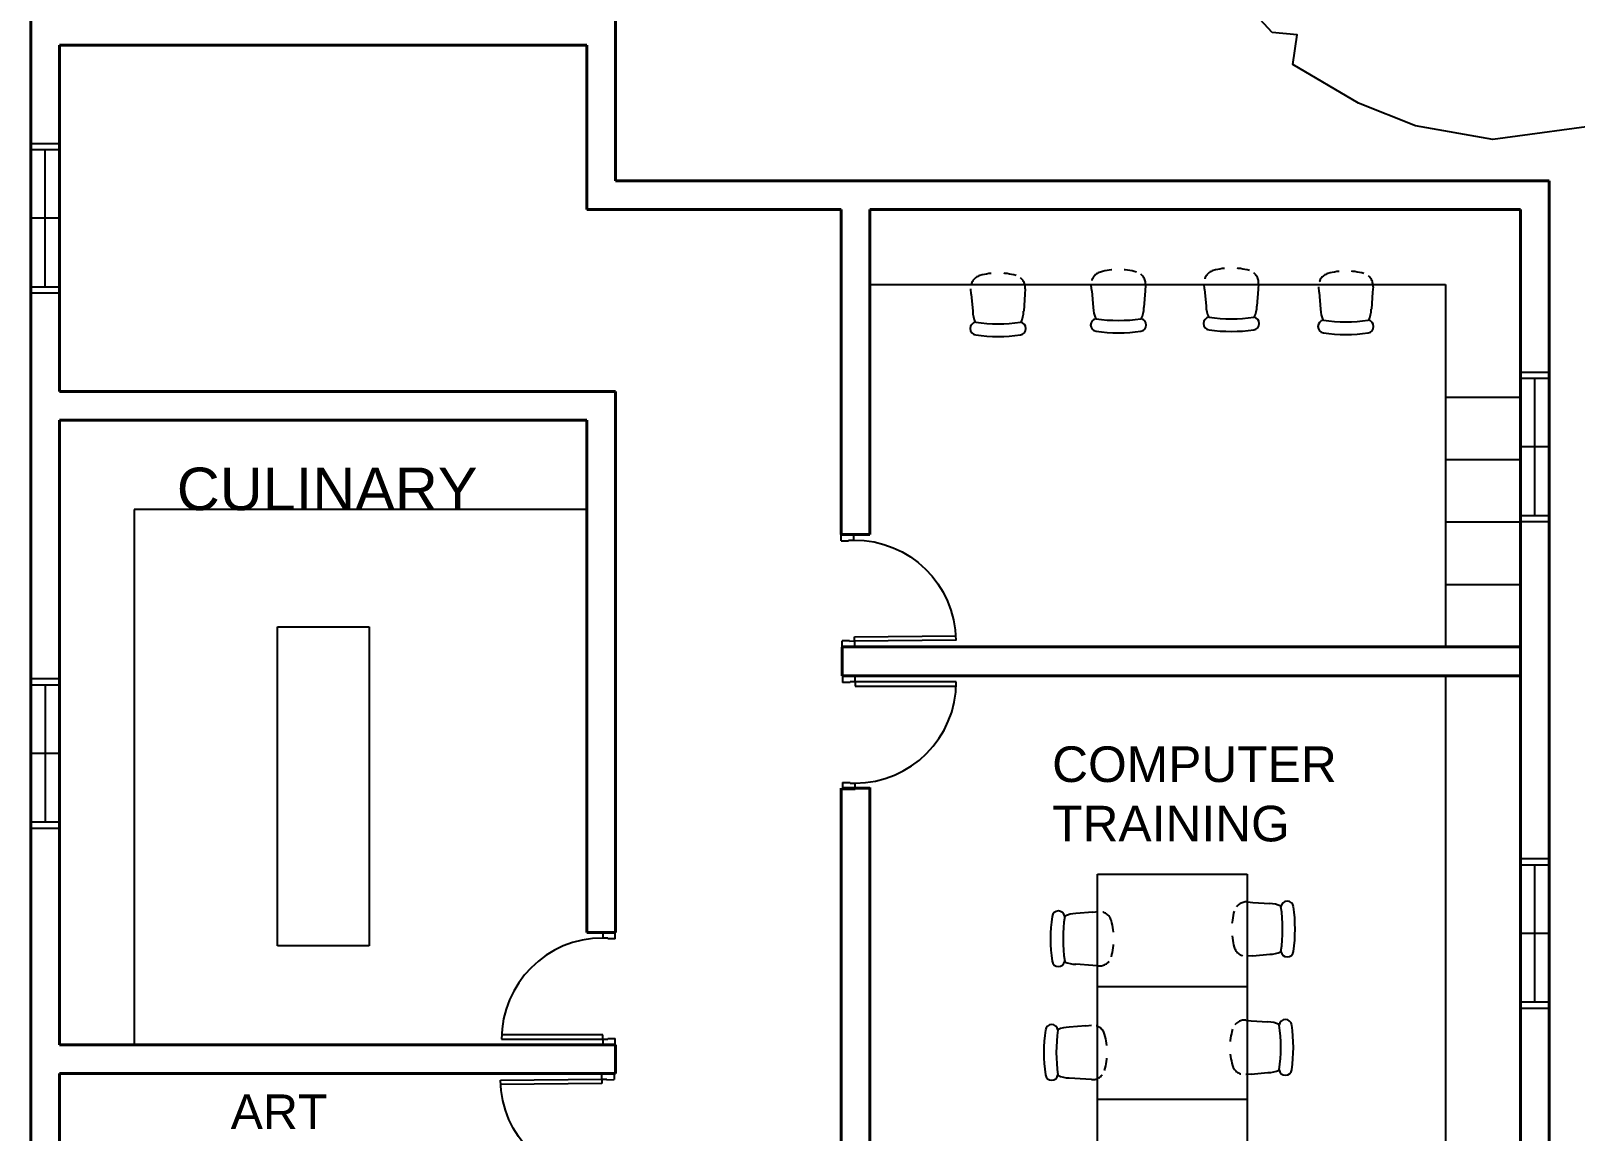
# Model space of a CAD drawing. Header units: metres. Extents: x 9 to 942, y 34 to 176.
# Drawn here: x 238.48 to 250.84, y 86.88 to 95.68 of the extents above; entities that cross this region are included whole.
import ezdxf

# ---------------------------------------------------------------- set-up
doc = ezdxf.new("R2010")
doc.units = ezdxf.units.M
doc.header["$LTSCALE"] = 0.01
doc.header["$MEASUREMENT"] = 0
doc.linetypes.add('HIDDEN2', pattern=[0.1875, 0.125, -0.0625])
for name, color, linetype in [('door space', 1, 'Continuous'), ('ELEVATION', 4, 'Continuous'), ('FURNITURE', 130, 'Continuous'), ('INBUILD', 81, 'Continuous'), ('TEXT', 141, 'Continuous'), ('WINDOW', 10, 'Continuous')]:
    doc.layers.add(name, color=color, linetype=linetype)
doc.layers.add('WALL', color=2, linetype='Continuous', lineweight=40)
doc.styles.get("Standard").update_dxf_attribs({"font": 'arial.ttf'})

# ---------------------------------------------------------------- blocks, each defined once
blk = doc.blocks.new('Simple tree 13_cad-block.com')
at = {"color": 0}
for points in [[(-1468.3, -1498.9), (-1766.4, -1175.4), (-1766.4, -1007.8), (-1882.7, -968.4), (-2037.4, -632.4), (-2102.9, -179), (-1973, -11.4), (-2089.3, 247.5), (-2025, 480.5), (-1934.7, 856), (-1740.4, 1192), (-1533.8, 1192), (-1377.9, 1153.4), (-1455.9, 1360.4), (-1416.3, 1541.4), (-1119.4, 1812.9), (-808.8, 1942.9), (-614.6, 1878.3), (-498.3, 1812.9), (-498.3, 1981.4), (-330, 2085.3), (226.7, 2097.9), (601.6, 2033.4), (691.9, 1916.9), (717.9, 1800.4), (886.1, 1838.9), (1068, 1800.4), (1390.9, 1554.9), (1611.1, 1347.9), (1779.4, 1114.9), (1765.8, 946.5), (1701.4, 868.5), (1883.3, 856), (1947.6, 752), (2102.3, 235), (2089.9, -360.9), (1934, -839.4), (1817.7, -1007.8), (1649.5, -1007.8), (1689.1, -1124.3), (1701.4, -1265.9), (1313, -1719.3), (1028.4, -1848.3), (757.5, -1990.8), (549.6, -1938.8), (511.3, -1848.3), (459.3, -2016.8), (-213.7, -2107.3), (-652.9, -2029.3), (-977.1, -1900.3), (-1352, -1680.8), (-1326, -1512.3)], [(-57.9, -75.9), (-97.4, 14.6), (6.5, 105.1), (84.4, 28), (70.8, -75.9)]]:
    blk.add_lwpolyline(points, close=True, dxfattribs=at)

msp = doc.modelspace()

# ---------------------------------------------------------------- linework, layer by layer
at = {"layer": 'door space'}
for p, q in [((244.962, 91.652), (245.062, 91.653)), ((244.962, 91.602), (244.962, 91.652)), ((245.062, 91.653), (245.062, 91.608)), ((244.962, 91.602), (245.022, 91.602)), ((245.022, 91.607), (245.062, 91.608)), ((245.022, 91.607), (245.022, 91.602)), ((244.971, 90.752), (244.97, 90.802)), ((245.03, 90.802), (244.97, 90.802)), ((245.071, 90.753), (244.971, 90.752)), ((245.03, 90.802), (245.031, 90.797)), ((245.071, 90.798), (245.031, 90.797)), ((245.07, 90.833), (245.88, 90.841)), ((245.071, 90.798), (245.07, 90.833)), ((245.88, 90.806), (245.071, 90.798)), ((245.071, 90.798), (245.071, 90.753)), ((244.974, 90.518), (244.974, 90.468)), ((245.074, 90.518), (244.974, 90.518)), ((245.074, 90.473), (245.074, 90.518)), ((245.034, 90.468), (244.974, 90.468)), ((245.074, 90.473), (245.034, 90.473)), ((245.034, 90.468), (245.034, 90.473)), ((245.884, 90.473), (245.074, 90.473)), ((245.074, 90.473), (245.074, 90.438)), ((245.074, 90.438), (245.884, 90.438)), ((244.974, 89.668), (244.974, 89.618)), ((244.974, 89.668), (245.034, 89.668)), ((245.034, 89.663), (245.034, 89.668)), ((245.034, 89.663), (245.074, 89.663)), ((245.074, 89.618), (245.074, 89.663)), ((244.974, 89.618), (245.074, 89.618)), ((243.054, 88.468), (243.054, 88.423)), ((243.154, 88.468), (243.054, 88.468)), ((243.094, 88.423), (243.054, 88.423)), ((243.094, 88.423), (243.094, 88.418)), ((243.154, 88.418), (243.094, 88.418)), ((243.154, 88.418), (243.154, 88.468)), ((243.054, 87.648), (242.244, 87.648)), ((242.244, 87.613), (243.054, 87.613)), ((243.054, 87.613), (243.054, 87.648)), ((243.054, 87.613), (243.054, 87.568)), ((243.054, 87.613), (243.094, 87.613)), ((243.054, 87.568), (243.154, 87.568)), ((243.094, 87.618), (243.094, 87.613)), ((243.094, 87.618), (243.154, 87.618)), ((243.154, 87.568), (243.154, 87.618)), ((242.236, 87.286), (243.046, 87.294)), ((243.046, 87.339), (243.146, 87.34)), ((243.046, 87.294), (243.046, 87.339)), ((243.046, 87.294), (243.046, 87.259)), ((243.046, 87.294), (243.086, 87.294)), ((243.086, 87.289), (243.086, 87.294)), ((243.086, 87.289), (243.146, 87.29)), ((243.146, 87.34), (243.146, 87.29)), ((243.046, 87.259), (242.236, 87.251))]:
    msp.add_line(p, q, dxfattribs=at)
at = {"layer": 'door space', "extrusion": (0, 0, -1)}
for centre, major_axis in [((245.071, 90.798), (0.578, -0.567)), ((243.046, 87.294), (-0.578, 0.567))]:
    msp.add_ellipse(centre, major_axis=major_axis, ratio=1, start_param=3.926991, end_param=5.497787, dxfattribs=at)
at = {"layer": 'door space'}
for centre, major_axis in [((245.074, 90.473), (0.573, 0.573)), ((243.054, 87.613), (-0.573, -0.573))]:
    msp.add_ellipse(centre, major_axis=major_axis, ratio=1, start_param=3.926991, end_param=5.497787, dxfattribs=at)
at = {"layer": 'ELEVATION'}
for p, q in [((242.926, 91.852), (239.304, 91.852)), ((239.304, 91.852), (239.304, 87.568)), ((240.451, 90.915), (241.185, 90.915)), ((240.451, 88.36), (240.451, 90.915)), ((241.185, 90.915), (241.185, 88.36)), ((241.185, 88.36), (240.451, 88.36))]:
    msp.add_line(p, q, dxfattribs=at)
at = {"layer": 'FURNITURE'}
for p, q in [((246.969, 93.604), (246.981, 93.469)), ((247.397, 93.604), (247.387, 93.469)), ((247.873, 93.616), (247.885, 93.481)), ((248.301, 93.616), (248.291, 93.481)), ((248.789, 93.592), (248.801, 93.456)), ((249.217, 93.592), (249.208, 93.456)), ((246.005, 93.575), (246.017, 93.44)), ((246.433, 93.575), (246.424, 93.44)), ((247.014, 88.935), (248.214, 88.935)), ((247.014, 85.335), (247.014, 88.935)), ((248.214, 88.935), (248.214, 85.335)), ((248.259, 88.709), (248.394, 88.7)), ((246.977, 88.631), (246.842, 88.619)), ((248.259, 88.281), (248.394, 88.293)), ((246.977, 88.203), (246.842, 88.213)), ((247.014, 88.035), (248.214, 88.035)), ((246.923, 87.722), (246.788, 87.71)), ((248.245, 87.762), (248.38, 87.753)), ((246.923, 87.294), (246.788, 87.303)), ((248.245, 87.334), (248.38, 87.346)), ((247.014, 87.135), (248.214, 87.135))]:
    msp.add_line(p, q, dxfattribs=at)
at = {"layer": 'FURNITURE', "linetype": 'HIDDEN2', "ltscale": 0.03}
for points in [[(246.005, 93.575), (246.001, 93.618, -0.358502), (246.074, 93.725, -0.141508), (246.363, 93.725, -0.358502), (246.436, 93.618), (246.433, 93.575)], [(246.969, 93.604), (246.965, 93.647, -0.358502), (247.038, 93.753, -0.141508), (247.327, 93.753, -0.358502), (247.4, 93.647), (247.397, 93.604)], [(247.873, 93.616), (247.869, 93.659, -0.358502), (247.942, 93.765, -0.141508), (248.231, 93.765, -0.358502), (248.304, 93.659), (248.301, 93.616)], [(248.789, 93.592), (248.786, 93.634, -0.358502), (248.859, 93.741, -0.141508), (249.148, 93.741, -0.358502), (249.221, 93.634), (249.217, 93.592)], [(248.259, 88.281), (248.216, 88.277, -0.358502), (248.11, 88.35, -0.141508), (248.11, 88.639, -0.358502), (248.216, 88.712), (248.259, 88.709)], [(246.977, 88.631), (247.02, 88.635, -0.358502), (247.126, 88.562, -0.141508), (247.126, 88.273, -0.358502), (247.02, 88.2), (246.977, 88.203)], [(246.923, 87.722), (246.966, 87.726, -0.358502), (247.072, 87.653, -0.141508), (247.072, 87.364, -0.358502), (246.966, 87.291), (246.923, 87.294)], [(248.245, 87.334), (248.202, 87.331, -0.358502), (248.096, 87.404, -0.141508), (248.096, 87.693, -0.358502), (248.202, 87.766), (248.245, 87.762)]]:
    msp.add_lwpolyline(points, format="xyb", dxfattribs=at)
at = {"layer": 'FURNITURE'}
for centre, radius, start, end in [((247.184, 93.469), 0.203, 180, 206.2122), ((247.184, 93.469), 0.203, 333.618, 0), ((248.088, 93.481), 0.203, 180, 206.2122), ((248.088, 93.481), 0.203, 333.618, 0), ((246.047, 93.301), 0.0508, 98.4555, 261.5445), ((246.22, 93.44), 0.203, 180, 206.2122), ((246.219, 94.557), 1.219, 261.5445, 278.4555), ((246.391, 93.301), 0.0508, 278.4555, 81.5445), ((246.22, 93.44), 0.203, 333.618, 0), ((247.011, 93.329), 0.0508, 98.4555, 261.5445), ((247.183, 94.585), 1.219, 261.5445, 278.4555), ((247.355, 93.329), 0.0508, 278.4555, 81.5445), ((247.915, 93.341), 0.0508, 98.4555, 261.5445), ((248.087, 94.597), 1.219, 261.5445, 278.4555), ((248.259, 93.341), 0.0508, 278.4555, 81.5445), ((248.831, 93.317), 0.0508, 98.4555, 261.5445), ((249.004, 93.456), 0.203, 180, 206.2122), ((249.003, 94.573), 1.219, 261.5445, 278.4555), ((249.175, 93.317), 0.0508, 278.4555, 81.5445), ((249.004, 93.456), 0.203, 333.618, 0), ((246.219, 94.456), 1.219, 261.5445, 278.4555), ((247.183, 94.485), 1.219, 261.5445, 278.4555), ((248.087, 94.497), 1.219, 261.5445, 278.4555), ((249.003, 94.472), 1.219, 261.5445, 278.4555), ((248.394, 88.496), 0.203, 63.618, 90), ((248.534, 88.667), 0.0508, 8.4555, 171.5445), ((247.278, 88.495), 1.219, 351.5445, 8.4555), ((247.378, 88.495), 1.219, 351.5445, 8.4555), ((247.858, 88.417), 1.219, 171.5445, 188.4555), ((246.702, 88.589), 0.0508, 8.4555, 171.5445), ((247.958, 88.417), 1.219, 171.5445, 188.4555), ((246.842, 88.416), 0.203, 90, 116.2122), ((248.394, 88.496), 0.203, 270, 296.2122), ((248.534, 88.323), 0.0508, 188.4555, 351.5445), ((246.702, 88.246), 0.0508, 188.4555, 351.5445), ((246.842, 88.416), 0.203, 243.618, 270), ((247.804, 87.508), 1.219, 171.5445, 188.4555), ((246.648, 87.68), 0.0508, 8.4555, 171.5445), ((247.904, 87.508), 1.219, 171.5445, 188.4555), ((246.788, 87.507), 0.203, 90, 116.2122), ((248.38, 87.549), 0.203, 63.618, 90), ((248.52, 87.72), 0.0508, 8.4555, 171.5445), ((247.264, 87.548), 1.219, 351.5445, 8.4555), ((247.364, 87.548), 1.219, 351.5445, 8.4555), ((246.648, 87.336), 0.0508, 188.4555, 351.5445), ((246.788, 87.507), 0.203, 243.618, 270), ((248.38, 87.549), 0.203, 270, 296.2122), ((248.52, 87.376), 0.0508, 188.4555, 351.5445)]:
    msp.add_arc(centre, radius, start, end, dxfattribs=at)
at = {"layer": 'INBUILD'}
for p, q in [((245.193, 93.653), (249.801, 93.653)), ((249.801, 93.653), (249.801, 90.753)), ((249.801, 92.753), (250.401, 92.753)), ((249.801, 92.753), (249.801, 92.253)), ((249.801, 92.253), (250.401, 92.253)), ((249.801, 91.753), (250.401, 91.753)), ((249.801, 91.253), (250.401, 91.253)), ((249.801, 90.523), (249.801, 84.735))]:
    msp.add_line(p, q, dxfattribs=at)
at = {"layer": 'WALL'}
for p, q in [((238.476, 92.798), (238.476, 95.798)), ((243.156, 94.483), (243.156, 95.798)), ((238.706, 95.568), (240.643, 95.568)), ((238.706, 95.568), (238.706, 92.798)), ((240.643, 95.568), (242.926, 95.568)), ((242.926, 94.253), (242.926, 95.568)), ((243.156, 94.483), (244.963, 94.483)), ((244.963, 94.483), (250.631, 94.483)), ((250.631, 94.483), (250.631, 78.253)), ((242.926, 94.253), (244.963, 94.253)), ((244.963, 94.253), (244.963, 91.653)), ((245.193, 94.253), (250.401, 94.253)), ((245.193, 94.253), (245.193, 91.653)), ((250.401, 94.253), (250.401, 84.735)), ((238.476, 92.798), (238.476, 78.499)), ((238.706, 92.798), (240.643, 92.798)), ((240.643, 92.798), (243.156, 92.798)), ((243.156, 92.798), (243.156, 88.468)), ((238.706, 92.568), (242.926, 92.568)), ((238.706, 92.568), (238.706, 87.568)), ((242.926, 92.568), (242.926, 88.468)), ((244.963, 91.653), (245.193, 91.653)), ((244.971, 90.753), (250.401, 90.753)), ((244.971, 90.752), (244.971, 90.523)), ((244.971, 90.523), (250.401, 90.523)), ((245.204, 90.517), (245.204, 90.518)), ((244.963, 89.623), (244.963, 84.505)), ((244.971, 89.623), (245.193, 89.623)), ((244.974, 89.618), (245.074, 89.618)), ((245.193, 89.623), (245.193, 84.735)), ((245.193, 89.618), (245.204, 89.618)), ((243.156, 88.468), (242.926, 88.468)), ((238.706, 87.568), (242.926, 87.568)), ((242.926, 87.568), (243.156, 87.568)), ((243.156, 87.568), (243.156, 87.338)), ((238.706, 87.338), (242.926, 87.338)), ((238.706, 87.338), (238.706, 82.38)), ((243.157, 87.338), (242.927, 87.338)), ((250.401, 87.385), (250.401, 85.468))]:
    msp.add_line(p, q, dxfattribs=at)
at = {"layer": 'WINDOW'}
for p, q in [((238.476, 93.583), (238.476, 94.783)), ((238.476, 94.783), (238.706, 94.783)), ((238.476, 94.733), (238.706, 94.733)), ((238.591, 93.633), (238.591, 94.733)), ((238.706, 94.783), (238.706, 93.583)), ((238.706, 94.183), (238.476, 94.183)), ((238.706, 93.583), (238.706, 94.183)), ((238.706, 93.633), (238.476, 93.633)), ((238.706, 93.583), (238.476, 93.583)), ((250.401, 91.753), (250.401, 92.953)), ((250.401, 92.953), (250.631, 92.953)), ((250.401, 92.903), (250.631, 92.903)), ((250.516, 91.803), (250.516, 92.903)), ((250.631, 92.953), (250.631, 91.753)), ((250.631, 92.353), (250.401, 92.353)), ((250.631, 91.753), (250.631, 92.353)), ((250.631, 91.803), (250.401, 91.803)), ((250.631, 91.753), (250.401, 91.753)), ((238.477, 89.3), (238.477, 90.5)), ((238.477, 90.5), (238.707, 90.5)), ((238.707, 90.5), (238.707, 89.3)), ((238.477, 90.45), (238.707, 90.45)), ((238.592, 89.35), (238.592, 90.45)), ((238.707, 89.9), (238.477, 89.9)), ((238.707, 89.3), (238.707, 89.9)), ((238.707, 89.35), (238.477, 89.35)), ((238.707, 89.3), (238.477, 89.3)), ((250.402, 87.86), (250.402, 89.06)), ((250.402, 89.06), (250.632, 89.06)), ((250.632, 89.06), (250.632, 87.86)), ((250.402, 89.01), (250.632, 89.01)), ((250.517, 87.91), (250.517, 89.01)), ((250.632, 88.46), (250.402, 88.46)), ((250.632, 87.86), (250.632, 88.46)), ((250.632, 87.91), (250.402, 87.91)), ((250.632, 87.86), (250.402, 87.86))]:
    msp.add_line(p, q, dxfattribs=at)

# ---------------------------------------------------------------- block references
at = {"layer": 'Defpoints', "xscale": 0.001407448445345188, "yscale": 0.001407448445345188, "zscale": 0.001407448445345188}
msp.add_blockref('Simple tree 13_cad-block.com', (250.481, 97.78), dxfattribs=at)

# ---------------------------------------------------------------- texts
at = {"layer": 'TEXT'}
for s, height, p in [('CULINARY', 0.3409, (239.644, 91.847)), ('ART', 0.2779, (240.075, 86.894))]:
    msp.add_text(s, height=height, dxfattribs=at).set_placement(p)
at = {"layer": 'TEXT', "insert": (246.652, 89.957), "char_height": 0.28504, "attachment_point": 1}
msp.add_mtext_dynamic_manual_height_columns('COMPUTER TRAINING', width=0.21635, gutter_width=1.425, heights=[0], dxfattribs=at)

doc.saveas('drawing.dxf')
